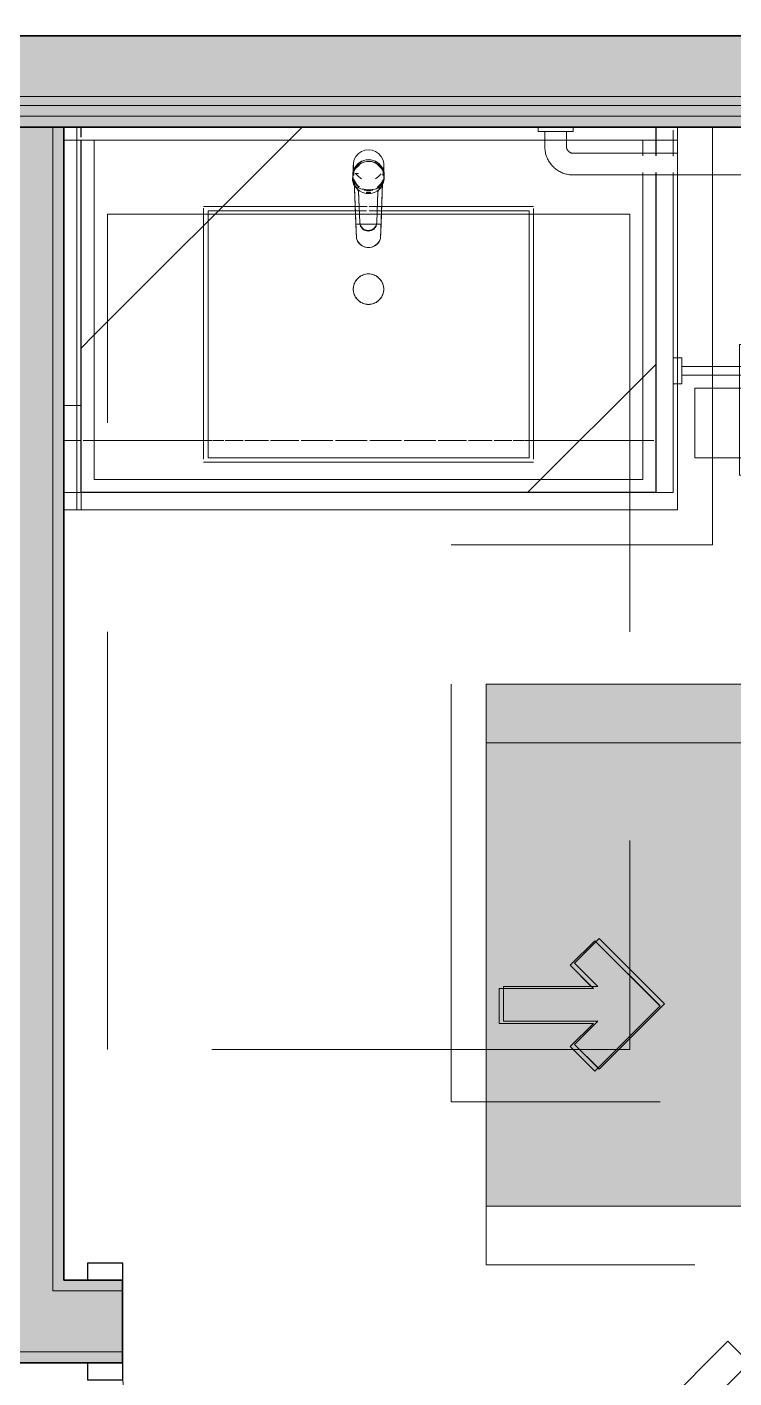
# Model space of a CAD drawing. Header units: inches. Extents: x 6 to 8416, y -388 to 6104.
# Drawn here: x 4317.3 to 4357.9, y 721.9 to 799.6 of the extents above; entities that cross this region are included whole.
import ezdxf

# ---------------------------------------------------------------- set-up
doc = ezdxf.new("R2010")
doc.units = ezdxf.units.IN
doc.header["$MEASUREMENT"] = 0
for name, pattern in [('Dash 1_16_', [48, 24, -24]), ('Hidden 1_16_', [36, 24, -12]), ('Hidden 3_16_', [13.5, 9, -4.5])]:
    doc.linetypes.add(name, pattern=pattern)
for name, color, linetype, lineweight in [('A-DOOR', 31, 'Continuous', 18), ('A-DOOR-FRAM', 31, 'Continuous', 25), ('A-GENM', 13, 'Continuous', 18), ('A-ROOM', 32, 'Continuous', 13), ('A-WALL', 113, 'Continuous', 25), ('A-WALL-PATT', 111, 'Continuous', 35), ('I-WALL', 2, 'Continuous', 25), ('P-SANR-FIXT', 6, 'Continuous', 18), ('Q-CASE', 31, 'Continuous', 18), ('Q-SPCQ', 91, 'Continuous', 18)]:
    doc.layers.add(name, color=color, linetype=linetype, lineweight=lineweight)
pattern_1 = [(45, (-207.387, -793.81), (-16.97056, 16.97056), [])]

# ---------------------------------------------------------------- blocks, each defined once
blk = doc.blocks.new('z Nested-Lav Basin-Rectangular - Rectangular-V675-LEVEL 3 - PLAN Copy 1 Copy 1')
at = {"layer": 'P-SANR-FIXT', "lineweight": 9}
for p, q in [((-9.469, 7.387), (-0.764, 7.387)), ((-9.231, 7.387), (-9.469, 7.387)), ((-9.469, 7.282), (-9.469, -7.141)), ((-8.531, 7.387), (-9.231, 7.387)), ((-9.219, -7.051), (-9.219, 7.137)), ((-9.219, 7.137), (-0.754, 7.137)), ((-9.219, 7.137), (-8.988, 7.137)), ((-8.988, 7.137), (-8.306, 7.137)), ((-7.403, 7.387), (-8.531, 7.387)), ((-8.306, 7.137), (-7.208, 7.137)), ((-5.904, 7.387), (-7.403, 7.387)), ((-7.208, 7.137), (-5.748, 7.137)), ((-4.108, 7.387), (-5.904, 7.387)), ((-5.748, 7.137), (-4, 7.137)), ((-2.107, 7.387), (-4.108, 7.387)), ((-4, 7.137), (-2.051, 7.137)), ((-0.768, 7.387), (-2.107, 7.387)), ((-2.051, 7.137), (-0.759, 7.137)), ((-0.537, 7.387), (-0.768, 7.387)), ((-0.764, 7.387), (-0.534, 7.387)), ((-0.759, 7.137), (-0.528, 7.137)), ((-0.754, 7.137), (-0.525, 7.137)), ((-0.073, 7.387), (-0.537, 7.387)), ((-0.534, 7.387), (-0.073, 7.387)), ((-0.528, 7.137), (-0.114, 7.137)), ((-0.525, 7.137), (-0.114, 7.137)), ((0.031, 7.137), (0.499, 7.137)), ((0.031, 7.137), (0.501, 7.137)), ((0.032, 7.387), (0.508, 7.387)), ((0.51, 7.387), (0.032, 7.387)), ((0.499, 7.137), (0.754, 7.137)), ((0.501, 7.137), (0.759, 7.137)), ((0.508, 7.387), (0.764, 7.387)), ((0.768, 7.387), (0.51, 7.387)), ((0.754, 7.137), (9.219, 7.137)), ((0.759, 7.137), (2.051, 7.137)), ((0.764, 7.387), (9.469, 7.387)), ((2.107, 7.387), (0.768, 7.387)), ((2.051, 7.137), (4, 7.137)), ((4.108, 7.387), (2.107, 7.387)), ((4, 7.137), (5.748, 7.137)), ((5.904, 7.387), (4.108, 7.387)), ((5.748, 7.137), (7.208, 7.137)), ((7.403, 7.387), (5.904, 7.387)), ((7.208, 7.137), (8.306, 7.137)), ((8.531, 7.387), (7.403, 7.387)), ((8.306, 7.137), (8.988, 7.137)), ((9.231, 7.387), (8.531, 7.387)), ((8.988, 7.137), (9.219, 7.137)), ((9.219, 7.137), (9.219, -7.051)), ((9.469, 7.387), (9.231, 7.387)), ((9.469, -7.139), (9.469, 7.278)), ((-9.469, -7.301), (-9.231, -7.301)), ((9.469, -7.301), (-9.469, -7.301)), ((-9.231, -7.301), (-8.531, -7.301)), ((9.219, -7.051), (-9.219, -7.051)), ((-8.988, -7.051), (-9.219, -7.051)), ((-8.306, -7.051), (-8.988, -7.051)), ((-8.531, -7.301), (-7.403, -7.301)), ((-7.208, -7.051), (-8.306, -7.051)), ((-7.403, -7.301), (-5.904, -7.301)), ((-5.748, -7.051), (-7.208, -7.051)), ((-5.904, -7.301), (-4.108, -7.301)), ((-4, -7.051), (-5.748, -7.051)), ((-4.108, -7.301), (-2.107, -7.301)), ((-2.051, -7.051), (-4, -7.051)), ((-2.107, -7.301), (0, -7.301)), ((0, -7.051), (-2.051, -7.051)), ((2.051, -7.051), (0, -7.051)), ((0, -7.301), (2.107, -7.301)), ((4, -7.051), (2.051, -7.051)), ((2.107, -7.301), (4.108, -7.301)), ((5.748, -7.051), (4, -7.051)), ((4.108, -7.301), (5.904, -7.301)), ((7.208, -7.051), (5.748, -7.051)), ((5.904, -7.301), (7.403, -7.301)), ((8.306, -7.051), (7.208, -7.051)), ((7.403, -7.301), (8.531, -7.301)), ((8.988, -7.051), (8.306, -7.051)), ((8.531, -7.301), (9.231, -7.301)), ((9.219, -7.051), (8.988, -7.051)), ((9.231, -7.301), (9.469, -7.301))]:
    blk.add_line(p, q, dxfattribs=at)
at = {"layer": 'P-SANR-FIXT'}
blk.add_circle((0, 2.637), 0.875, dxfattribs=at)
at = {"layer": 'P-SANR-FIXT', "lineweight": 9}
for points in [[(-0.875, 2.637), (-0.875, 2.738), (-0.839, 2.942), (-0.684, 3.211), (-0.447, 3.41), (-0.155, 3.516), (0.155, 3.516), (0.447, 3.41), (0.684, 3.21), (0.839, 2.942), (0.875, 2.738), (0.875, 2.637)], [(-0.67, 3.199), (-0.736, 3.121), (-0.787, 3.032), (-0.822, 2.936)], [(-0.438, 3.394), (-0.526, 3.343), (-0.605, 3.277), (-0.67, 3.199)], [(-0.152, 3.498), (-0.252, 3.481), (-0.349, 3.445), (-0.438, 3.394)], [(0.152, 3.498), (0.052, 3.516), (-0.052, 3.516), (-0.152, 3.498)], [(0.438, 3.394), (0.349, 3.445), (0.252, 3.481), (0.152, 3.498)], [(0.67, 3.199), (0.605, 3.277), (0.526, 3.343), (0.438, 3.394)], [(0.822, 2.936), (0.787, 3.031), (0.736, 3.121), (0.67, 3.199)], [(-0.822, 2.936), (-0.857, 2.84), (-0.875, 2.738), (-0.875, 2.637)], [(-0.875, 2.637), (-0.875, 2.535), (-0.857, 2.433), (-0.822, 2.337)], [(0.875, 2.637), (0.875, 2.535), (0.839, 2.331), (0.684, 2.063), (0.447, 1.863), (0.155, 1.757), (-0.155, 1.757), (-0.447, 1.863), (-0.684, 2.062), (-0.839, 2.331), (-0.875, 2.535), (-0.875, 2.637)], [(-0.822, 2.337), (-0.787, 2.242), (-0.684, 2.062), (-0.447, 1.863), (-0.252, 1.793), (-0.152, 1.775)], [(0.152, 1.775), (0.252, 1.793), (0.447, 1.863), (0.684, 2.063), (0.787, 2.242), (0.822, 2.337)], [(0.875, 2.637), (0.875, 2.738), (0.857, 2.84), (0.822, 2.936)], [(0.822, 2.337), (0.857, 2.433), (0.875, 2.535), (0.875, 2.637)], [(-0.152, 1.775), (-0.052, 1.757), (0.052, 1.757), (0.152, 1.775)]]:
    blk.add_open_spline(points, degree=3, dxfattribs=at)
blk = doc.blocks.new('z Nested-Faucet-BA-Sngl Handle - Faucet-V676-LEVEL 3 - PLAN Copy 1 Copy 1')
at = {"layer": 'P-SANR-FIXT'}
for p, q in [((-0.878, 1.628), (-0.878, 1.072)), ((-0.586, 1.721), (-0.73, 1.571)), ((0.878, 1.072), (0.878, 1.628)), ((-0.913, 0.847), (-0.913, 0.806)), ((-0.892, 1.197), (-0.904, 1.059)), ((-0.904, 1.059), (-0.904, 0.911)), ((-0.904, 1.059), (-0.901, 0.993)), ((-0.837, 1.3), (-0.837, 1.146)), ((-0.837, 1.146), (-0.837, 1.058)), ((-0.837, 1.058), (-0.829, 1.058)), ((-0.829, 1.058), (-0.837, 1.058)), ((-0.82, 0.808), (-0.697, -2.584)), ((-0.727, -1.767), (-0.82, 0.808)), ((-0.772, 1.146), (-0.57, 1.146)), ((-0.723, 1.126), (-0.582, 0.966)), ((-0.582, 0.966), (-0.408, 0.845)), ((0.408, 0.845), (0.582, 0.966)), ((0.582, 0.966), (0.723, 1.126)), ((0.828, 1.029), (0.835, 1.214)), ((0.836, 1.232), (0.832, 1.146)), ((0.836, 1.232), (0.85, 1.232)), ((0.85, 1.232), (0.836, 1.232)), ((0.85, 1.3), (0.85, 1.232)), ((0.85, 1.232), (0.85, 1.3)), ((0.89, 0.926), (0.89, 0.966)), ((0.904, 1.059), (0.892, 1.197)), ((0.901, 0.993), (0.904, 1.059)), ((0.904, 0.911), (0.904, 1.059)), ((-0.567, 0.126), (-0.5, -1.664)), ((-0.567, 0.085), (-0.567, 0.126)), ((-0.502, -1.664), (-0.567, 0.085)), ((-0.118, 0.06), (-0.118, 0.019)), ((-0.118, 0.019), (0.118, 0.019)), ((-0.118, 0.019), (0.118, 0.019)), ((0.118, 0.019), (0.118, 0.06)), ((0.476, -1.663), (0.538, 0.119)), ((0.538, 0.078), (0.477, -1.663)), ((0.538, 0.078), (0.538, 0.119)), ((0.608, 0.226), (0.608, 0.267)), ((0.697, -2.591), (0.812, 0.587)), ((0.812, 0.587), (0.727, -1.767)), ((-0.697, -2.584), (-0.727, -1.767)), ((-0.727, -1.767), (0.727, -1.767)), ((0.727, -1.767), (0.697, -2.591))]:
    blk.add_line(p, q, dxfattribs=at)
at = {"layer": 'P-SANR-FIXT', "flags": 128}
for points in [[(0, 2.513), (-0.21, 2.488), (-0.408, 2.412), (-0.582, 2.291), (-0.723, 2.131), (-0.821, 1.942), (-0.872, 1.735), (-0.872, 1.522), (-0.83, 1.338)], [(0.83, 1.338), (0.872, 1.522), (0.872, 1.735), (0.821, 1.942), (0.723, 2.131), (0.582, 2.291), (0.408, 2.412), (0.21, 2.488), (0, 2.513)], [(-0.74, 0.375), (-0.843, 0.574), (-0.897, 0.793), (-0.898, 1.019), (-0.846, 1.238), (-0.745, 1.438), (-0.601, 1.607), (-0.421, 1.736), (-0.217, 1.816), (0, 1.844)], [(-0.73, 1.571), (-0.834, 1.393), (-0.892, 1.197)], [(0, 1.929), (-0.211, 1.905), (-0.41, 1.834), (-0.586, 1.721)], [(0.892, 1.197), (0.834, 1.393), (0.73, 1.571), (0.586, 1.721), (0.41, 1.834), (0.211, 1.905), (0, 1.929)], [(0, 1.844), (0.217, 1.816), (0.421, 1.736), (0.601, 1.607), (0.745, 1.438), (0.846, 1.238), (0.898, 1.019), (0.897, 0.793), (0.843, 0.574), (0.74, 0.375)], [(0, 0.193), (-0.375, 0.243), (-0.74, 0.375)], [(0.74, 0.375), (0.38, 0.244), (0, 0.193)], [(-0.697, -2.584), (-0.622, -2.753), (-0.506, -2.898), (-0.358, -3.009), (-0.187, -3.079), (-0.003, -3.103), (0.181, -3.081), (0.353, -3.013), (0.503, -2.903), (0.62, -2.76), (0.697, -2.591)], [(-0.53, -2.874), (-0.63, -2.738), (-0.697, -2.584)], [(0.527, -2.879), (0.397, -2.987), (0.246, -3.061), (0.081, -3.099), (-0.087, -3.098), (-0.251, -3.059), (-0.401, -2.982), (-0.53, -2.874)], [(0.697, -2.591), (0.628, -2.745), (0.527, -2.879)]]:
    blk.add_lwpolyline(points, dxfattribs=at)
at = {"layer": 'P-SANR-FIXT'}
for centre, major_axis, ratio, start_param, end_param in [((0, 1.072), (0.878, 0), 0.992546, 1.570796, 2.827433), ((0, 1.072), (-0.878, 0), 0.992546, 4.712389, 5.969026), ((0.006, 0.973), (0.888, 0), 0.981627, 0.933909, 2.665692), ((0.006, 0.932), (0.888, 0), 0.981627, 2.170897, 2.418294), ((0, 1.072), (0.878, 0), 0.992546, 0.314159, 1.570796), ((0, 1.072), (0.878, 0), 0.992546, 0.314159, 1.570796), ((0.011, 0.98), (0.879, 0), 0.981627, 0.042013, 0.933909), ((0.011, 0.939), (0.879, 0), 0.981627, 0.710935, 0.933909), ((0.254, 0.847), (1.168, 0), 0.981627, 2.665692, 3.178986), ((0.254, 0.806), (1.168, 0), 0.981627, 2.964137, 3.178986), ((-0.322, 0.826), (0.591, 0), 0.981627, 3.178986, 3.714688), ((0, 1.061), (0.904, 0), 0.992546, 3.217646, 3.715894), ((0, 1.072), (0.878, 0), 0.992546, 5.340708, 5.969026), ((0, 1.072), (0.878, 0), 0.992546, 5.340708, 5.969026), ((0.011, 0.939), (0.879, 0), 0.981627, 0.487961, 0.710935), ((0, 1.061), (0.904, 0), 0.992546, 5.760739, 5.987105), ((-0.314, 0.966), (1.204, 0), 0.981627, 5.996826, 6.325199), ((-0.314, 0.926), (1.204, 0), 0.981627, 5.996826, 6.161012), ((0, 1.072), (0.878, 0), 0.992546, 6.230844, 6.449596), ((-0.314, 0.926), (-1.204, 0), 0.981627, 3.01942, 3.141593), ((-0.314, 0.926), (1.204, 0), 0.981627, 0, 0.042013), ((-0.322, 0.785), (0.591, 0), 0.981627, 3.178986, 3.714688), ((0.566, 1.388), (1.648, 0), 0.981627, 3.714688, 3.860385), ((0.566, 1.348), (1.648, 0), 0.981627, 3.714688, 3.787537), ((0, 1.072), (0.878, 0), 0.992546, 3.551057, 4.075712), ((0, 1.072), (0.878, 0), 0.992546, 3.551057, 4.075712), ((0.566, 1.348), (1.648, 0), 0.981627, 3.787537, 3.860385), ((0, 1.061), (0.904, 0), 0.992546, 3.750335, 4.060308), ((0, 0.89), (0.904, 0), 0.992546, 3.752746, 4.180072), ((-1.05, 0), (0.5, 0), 0.981627, 0.402972, 0.718792), ((-1.05, -0.04), (0.5, 0), 0.981627, 0.258592, 0.718792), ((-1.05, 0), (0.5, 0), 0.981627, 0.258592, 0.402972), ((0, 0.89), (0.904, 0), 0.992546, 4.232568, 4.712389), ((0, 1.072), (0.878, 0), 0.992546, 4.304525, 4.702797), ((0, 1.072), (0.878, 0), 0.992546, 4.304525, 4.702797), ((0, 1.061), (0.904, 0), 0.992546, 4.44211, 4.712389), ((0, 1.061), (-0.904, 0), 0.992546, 1.570796, 1.844377), ((0, 0.89), (0.904, 0), 0.992546, 4.712389, 5.19221), ((0, 1.072), (0.878, 0), 0.992546, 4.721981, 5.021918), ((0, 1.072), (0.878, 0), 0.992546, 4.721981, 5.021918), ((0, 1.061), (0.904, 0), 0.992546, 5.210637, 5.708884), ((0, 0.89), (0.904, 0), 0.992546, 5.234976, 5.672032), ((1.193, -0.131), (0.689, 0), 0.981627, 2.584339, 2.826182), ((1.193, -0.091), (0.689, 0), 0.981627, 2.708663, 2.826182), ((1.193, -0.091), (0.689, 0), 0.981627, 2.584339, 2.708663), ((0.057, 0.859), (0.817, 0), 0.981627, 5.452534, 5.996826), ((0.057, 0.818), (0.817, 0), 0.981627, 5.452534, 5.996826), ((-0.012, -1.647), (0.488, 0), 0.981627, 3.17816, 6.248991), ((-0.012, -1.687), (0.488, 0), 0.981627, 3.17816, 6.248991)]:
    blk.add_ellipse(centre, major_axis=major_axis, ratio=ratio, start_param=start_param, end_param=end_param, dxfattribs=at)
for points, knots in [([(0, 0.067), (-0.018, 0.067), (-0.044, 0.067), (-0.074, 0.067), (-0.096, 0.066), (-0.114, 0.064), (-0.118, 0.062), (-0.118, 0.06)], [0, 0, 0, 0, 0.285714, 0.428571, 0.571429, 0.785714, 1, 1, 1, 1]), ([(-0.118, 0.06), (-0.118, 0.058), (-0.11, 0.053), (-0.079, 0.044), (-0.04, 0.039), (-0.014, 0.038), (0, 0.038)], [0, 0, 0, 0, 0.285714, 0.571429, 0.785714, 1, 1, 1, 1]), ([(0.118, 0.06), (0.118, 0.062), (0.112, 0.065), (0.093, 0.066), (0.071, 0.067), (0.04, 0.067), (0.013, 0.067), (0, 0.067)], [0, 0, 0, 0, 0.285714, 0.428571, 0.571429, 0.785714, 1, 1, 1, 1]), ([(0, 0.038), (0.018, 0.038), (0.044, 0.039), (0.075, 0.044), (0.096, 0.049), (0.114, 0.055), (0.118, 0.058), (0.118, 0.06)], [0, 0, 0, 0, 0.285714, 0.428571, 0.571429, 0.785714, 1, 1, 1, 1])]:
    blk.add_open_spline(points, degree=3, knots=knots, dxfattribs=at)
blk = doc.blocks.new('z Nested-Clearance-Plumbing-AM - Clearance-V316-LEVEL 3 - PLAN Copy 1 Copy 1')
at = {"layer": 'A-GENM', "linetype": 'Hidden 1_16_', "lineweight": 9}
for p, q in [((-15, -48), (-15, 0)), ((-15, 0), (-0.748, 0)), ((-0.748, 0), (-0.518, 0)), ((-0.518, 0), (0.492, 0)), ((0.492, 0), (0.748, 0)), ((0.748, 0), (15, 0)), ((15, 0), (15, -48)), ((15, -48), (-15, -48))]:
    blk.add_line(p, q, dxfattribs=at)
blk = doc.blocks.new('Unit-Single-Flush-ICC ADA-AM - 36_ x 84_-NR _U-BA _ BATH_-V125-LEVEL 3 - PLAN Copy 1 Copy 1')
at = {"layer": 'A-DOOR'}
for p, q in [((16.763, -1.138), (-8.693, -26.593)), ((16.763, -1.138), (18, -2.375)), ((18, -2.375), (-7.456, -27.831)), ((-8.693, -26.593), (-7.456, -27.831))]:
    blk.add_line(p, q, dxfattribs=at)
at = {"layer": 'A-DOOR', "lineweight": 9}
blk.add_arc((18, -2.375), 36, 180, 225, dxfattribs=at)
at = {"layer": 'A-DOOR-FRAM'}
for p, q in [((-20, 2.375), (-20, 3.375)), ((-20, 3.375), (-18, 3.375)), ((-18, 3.375), (-18, 2.375)), ((18, 2.375), (18, 3.375)), ((18, 3.375), (20, 3.375)), ((20, 3.375), (20, 2.375)), ((-18, 2.375), (-20, 2.375)), ((20, 2.375), (18, 2.375)), ((-20, -2.375), (-18, -2.375)), ((-20, -3.375), (-20, -2.375)), ((-18, -2.375), (-18, -3.375)), ((18, -2.375), (20, -2.375)), ((18, -3.375), (18, -2.375)), ((20, -2.375), (20, -3.375)), ((-18, -3.375), (-20, -3.375)), ((20, -3.375), (18, -3.375))]:
    blk.add_line(p, q, dxfattribs=at)
at = {"layer": 'A-DOOR-FRAM', "lineweight": 18}
for p, q in [((-20, 3.375), (-18, 3.375)), ((-20, 3.375), (-20, 2.375)), ((-18, 3.375), (-18, 2.375)), ((18, 3.375), (20, 3.375)), ((18, 3.375), (18, 2.375)), ((20, 3.375), (20, 2.375)), ((-18, 2.375), (-20, 2.375)), ((20, 2.375), (18, 2.375)), ((-20, -3.375), (-20, -2.375)), ((-20, -2.375), (-18, -2.375)), ((-18, -3.375), (-18, -2.375)), ((18, -3.375), (18, -2.375)), ((18, -2.375), (20, -2.375)), ((20, -3.375), (20, -2.375)), ((-18, -3.375), (-20, -3.375)), ((20, -3.375), (18, -3.375))]:
    blk.add_line(p, q, dxfattribs=at)
blk = doc.blocks.new('PL BA Toilet-Unit-Two Piece-ICC ADA-AM - ICC Type B_ Side Approach_ Swing Up Bar-V687-LEVEL 3 - PLAN Copy 1 Copy 1')
at = {"layer": 'A-GENM', "linetype": 'Hidden 1_16_', "lineweight": 9}
for p, q in [((0, 56), (48, 56)), ((48, 56), (48, 24)), ((39.75, 54.25), (36, 50.5)), ((36, 50.5), (39.503, 54.003)), ((39.562, 54.063), (39.75, 54.25)), ((41.164, 52.836), (39.75, 54.25)), ((39.75, 54.25), (41.164, 52.836)), ((39.828, 51.5), (41.164, 52.836)), ((41.164, 52.836), (39.828, 51.5)), ((45.25, 51.5), (39.828, 51.5)), ((39.828, 51.5), (45.25, 51.5)), ((45.25, 49.5), (45.25, 51.5)), ((45.25, 51.5), (45.25, 49.5)), ((36, 50.5), (39.75, 46.75)), ((39.688, 46.813), (36.047, 50.453)), ((41.164, 48.164), (39.828, 49.5)), ((39.828, 49.5), (45.25, 49.5)), ((45, 49.5), (39.828, 49.5)), ((39.828, 49.5), (39.946, 49.382)), ((39.953, 49.375), (41.164, 48.164)), ((45.25, 49.5), (45, 49.5)), ((39.75, 46.75), (41.164, 48.164)), ((41.164, 48.164), (39.75, 46.75)), ((33, 24), (33, 0)), ((33, 24), (48, 24))]:
    blk.add_line(p, q, dxfattribs=at)
blk = doc.blocks.new('GM Clearance-Rect-AM - 30_ x 48_  - A117 2017 Existing _ Type B _ A117 2009 _ CBC-V688-LEVEL 3 - PLAN Copy 1 Copy 1')
at = {"layer": 'A-GENM', "linetype": 'Hidden 1_16_', "lineweight": 9, "transparency": 33554560}
h = blk.add_hatch(color=256, dxfattribs=at)
h.paths.add_polyline_path([(15, -48), (15, 0), (13.777, -0.051), (11.674, -0.744), (5.467, -2.289), (0.576, -3.155), (-6.171, -3.783), (-11.109, -3.896), (-15, -3.889), (-15, -48), (2.382, -48)])
h.paths.add_polyline_path([(10.6, 0), (-15, 0), (-15, -2.748), (-8.45, -2.869), (-2.679, -2.522), (3.585, -1.633), (9.063, -0.418), (10.205, -0.107)])
at = {"layer": 'A-GENM', "linetype": 'Hidden 1_16_', "lineweight": 9}
for p, q in [((15, 0), (15, -48)), ((15, -48), (15, 0)), ((15, 0), (15, -48)), ((-15, -48), (-15, -3.748)), ((-15, -3.748), (-15, -48)), ((-15, -48), (-15, -3.748)), ((15, -48), (-15, -48)), ((-15, -48), (15, -48)), ((15, -48), (-15, -48))]:
    blk.add_line(p, q, dxfattribs=at)
blk = doc.blocks.new('GM BA Vanity-Single - Lav Cab _ Apron-ICC ADA-AM - 33_ Sink Cab_End Panel - Forward-V689-LEVEL 3 - PLAN Copy 1 Copy 1')
at = {"layer": 'A-GENM'}
for p, q in [((0, 0), (0, -16)), ((0, -0.75), (0, 0)), ((0, 0), (0, -0.75)), ((0, -0.75), (0, 0)), ((0, 0), (0, -0.75)), ((0, -0.75), (0, 0)), ((0, -16), (0, -0.75)), ((0, -0.75), (35.25, -0.75)), ((0.75, -0.75), (0, -0.75)), ((0, -0.75), (0, -16)), ((0, -16), (0, -0.75)), ((0.75, -16), (0.75, 0)), ((0.75, 0), (0.75, -0.75)), ((0.75, -0.75), (0.75, -16)), ((35.25, -0.75), (0.75, -0.75)), ((35.25, -0.75), (35.25, 0)), ((35.25, 0), (35.25, -0.75)), ((35.25, -0.75), (35.25, 0)), ((35.25, 0), (35.25, -0.75)), ((35.25, -22), (35.25, -0.75)), ((35.25, -0.75), (35.25, -1.664)), ((35.25, -2.601), (35.25, -22)), ((8.281, -4.813), (16.746, -4.813)), ((8.281, -19), (8.281, -4.813)), ((16.746, -4.813), (8.281, -4.813)), ((8.281, -4.813), (8.281, -19)), ((16.746, -4.813), (16.975, -4.813)), ((16.975, -4.813), (16.746, -4.813)), ((16.975, -4.813), (17.386, -4.813)), ((17.386, -4.813), (16.975, -4.813)), ((17.531, -4.813), (17.999, -4.813)), ((17.999, -4.813), (17.531, -4.813)), ((17.999, -4.813), (18.254, -4.813)), ((18.254, -4.813), (17.999, -4.813)), ((18.254, -4.813), (26.719, -4.813)), ((26.719, -4.813), (18.254, -4.813)), ((26.719, -4.813), (26.719, -19)), ((26.719, -19), (26.719, -4.813)), ((0, -16), (0, -22)), ((0, -22), (0, -16)), ((0, -16), (0, -22)), ((0, -22), (0, -16)), ((0.75, -22), (0.75, -16)), ((0.75, -16), (0.75, -22)), ((26.719, -19), (8.281, -19)), ((8.281, -19), (26.719, -19)), ((0, -22), (0.75, -22)), ((0.75, -22), (0, -22)), ((0, -22), (0.75, -22)), ((0.75, -22), (0, -22)), ((0.75, -22), (1, -22)), ((1, -22), (0.75, -22)), ((1, -22), (35.25, -22)), ((35.25, -22), (1, -22))]:
    blk.add_line(p, q, dxfattribs=at)
blk = doc.blocks.new('GM Outlet Zone-AM - GM Outlet Zone-AM-V691-LEVEL 3 - PLAN Copy 1 Copy 1')
at = {"layer": 'A-GENM', "linetype": 'Dash 1_16_', "lineweight": 9}
for p, q in [((-3, 0), (3, 0)), ((3, 0), (-3, 0)), ((-3, -0.75), (-3, 0)), ((-3, 0), (-3, -1)), ((-3, -1), (-3, -0.75)), ((3, 0), (3, -0.75)), ((3, 0), (3, -1)), ((3, -0.75), (3, -1)), ((-3, -1), (3, -1)), ((3, -1), (-3, -1))]:
    blk.add_line(p, q, dxfattribs=at)
blk = doc.blocks.new('z Nested-Clearance-Shower-AM - Tub_Shower - ICC Type B - Option A_ Forward-V694-LEVEL 3 - PLAN Copy 1 Copy 1')
at = {"layer": 'A-GENM', "linetype": 'Hidden 1_16_', "lineweight": 9}
for p, q in [((0, -48), (0, 0)), ((30, 0), (30, -48)), ((15, -37.75), (11.25, -41.5)), ((11.25, -41.5), (15, -37.75)), ((18.75, -41.5), (15, -37.75)), ((15, -37.75), (18.75, -41.5)), ((11.25, -41.5), (12.664, -42.914)), ((11.437, -41.688), (11.25, -41.5)), ((12.664, -42.914), (11.504, -41.754)), ((12.664, -42.914), (14, -41.578)), ((14, -41.578), (12.664, -42.914)), ((14, -41.578), (14, -47)), ((14, -41.825), (14, -41.578)), ((16, -47), (16, -41.578)), ((16, -41.578), (17.336, -42.914)), ((16, -41.578), (16, -46.911)), ((17.336, -42.914), (16.247, -41.825)), ((17.336, -42.914), (18.75, -41.5)), ((18.687, -41.562), (17.336, -42.914)), ((14, -47), (14, -41.953)), ((14, -47), (16, -47)), ((14.007, -47), (14, -47)), ((16, -47), (14.125, -47)), ((30, -48), (0, -48))]:
    blk.add_line(p, q, dxfattribs=at)
blk = doc.blocks.new('z Nested-Toilet Grab Bars - z Nested-Toilet Grab Bars-V696-LEVEL 3 - PLAN Copy 1 Copy 1')
at = {"layer": 'A-GENM', "linetype": 'Dash 1_16_', "lineweight": 9}
for p, q in [((-43, 0), (-43, -0.25)), ((-41, -0.25), (-41, 0)), ((-43, -0.25), (-42.901, -0.25)), ((-43, -0.25), (-42.901, -0.25)), ((-42.901, -0.25), (-42.623, -0.25)), ((-42.901, -0.25), (-42.623, -0.25)), ((-42.625, -0.25), (-42.625, -0.75)), ((-42.563, -0.25), (-42.625, -0.25)), ((-42.563, -0.25), (-42.625, -0.25)), ((-42.625, -0.75), (-42.625, -1.125)), ((-42.623, -0.25), (-42.223, -0.25)), ((-42.623, -0.25), (-42.223, -0.25)), ((-42.39, -0.25), (-42.563, -0.25)), ((-42.39, -0.25), (-42.563, -0.25)), ((-42.139, -0.25), (-42.39, -0.25)), ((-42.139, -0.25), (-42.39, -0.25)), ((-42.223, -0.25), (-41.777, -0.25)), ((-42.223, -0.25), (-41.777, -0.25)), ((-41.861, -0.25), (-42.139, -0.25)), ((-41.861, -0.25), (-42.139, -0.25)), ((-41.61, -0.25), (-41.861, -0.25)), ((-41.61, -0.25), (-41.861, -0.25)), ((-41.777, -0.25), (-41.377, -0.25)), ((-41.777, -0.25), (-41.377, -0.25)), ((-41.437, -0.25), (-41.61, -0.25)), ((-41.437, -0.25), (-41.61, -0.25)), ((-41.375, -0.25), (-41.437, -0.25)), ((-41.375, -0.25), (-41.437, -0.25)), ((-41.377, -0.25), (-41.099, -0.25)), ((-41.377, -0.25), (-41.099, -0.25)), ((-41.375, -0.75), (-41.375, -0.25)), ((-41.375, -1.125), (-41.375, -0.75)), ((-41.099, -0.25), (-41, -0.25)), ((-41.099, -0.25), (-41, -0.25)), ((-35, -1.5), (-41, -1.5)), ((-7, -1.5), (-35, -1.5)), ((-41, -2.75), (-35, -2.75)), ((-35, -2.75), (-7, -2.75))]:
    blk.add_line(p, q, dxfattribs=at)
at = {"layer": 'A-GENM', "linetype": 'Dash 1_16_', "lineweight": 9, "flags": 128}
for points in [[(-42.625, -1.125), (-42.624, -1.19), (-42.62, -1.255), (-42.613, -1.32), (-42.604, -1.384), (-42.593, -1.448), (-42.578, -1.511), (-42.562, -1.574), (-42.543, -1.636), (-42.521, -1.697), (-42.497, -1.758), (-42.47, -1.817), (-42.441, -1.875), (-42.41, -1.932), (-42.377, -1.988), (-42.341, -2.043), (-42.303, -2.095), (-42.264, -2.147), (-42.222, -2.197), (-42.178, -2.244), (-42.132, -2.291), (-42.085, -2.335), (-42.035, -2.377), (-41.984, -2.418), (-41.932, -2.456), (-41.878, -2.492), (-41.823, -2.526), (-41.766, -2.558), (-41.708, -2.588), (-41.649, -2.615), (-41.589, -2.64), (-41.528, -2.662), (-41.466, -2.682), (-41.403, -2.699), (-41.34, -2.714), (-41.276, -2.726), (-41.212, -2.736), (-41.147, -2.743), (-41.083, -2.748), (-41.018, -2.75), (-41, -2.75)], [(-41, -1.5), (-41.015, -1.5), (-41.03, -1.499), (-41.045, -1.497), (-41.06, -1.495), (-41.075, -1.493), (-41.089, -1.489), (-41.104, -1.485), (-41.118, -1.481), (-41.132, -1.476), (-41.146, -1.47), (-41.16, -1.464), (-41.173, -1.458), (-41.186, -1.45), (-41.199, -1.443), (-41.212, -1.435), (-41.224, -1.426), (-41.236, -1.417), (-41.247, -1.407), (-41.258, -1.397), (-41.269, -1.386), (-41.279, -1.375), (-41.289, -1.364), (-41.298, -1.352), (-41.307, -1.34), (-41.316, -1.328), (-41.323, -1.315), (-41.331, -1.302), (-41.338, -1.288), (-41.344, -1.275), (-41.35, -1.261), (-41.355, -1.247), (-41.359, -1.233), (-41.363, -1.218), (-41.367, -1.203), (-41.37, -1.189), (-41.372, -1.174), (-41.373, -1.159), (-41.375, -1.144), (-41.375, -1.129), (-41.375, -1.125)]]:
    blk.add_lwpolyline(points, dxfattribs=at)
blk = doc.blocks.new('CW BA Var LW - Double Doors _ Apron - AM - W x H x 21_ D - 5 1_2_ Apron-V1371-LEVEL 3 - PLAN Copy 1 Copy 1')
at = {"layer": 'Q-CASE', "lineweight": 9}
h = blk.add_hatch(dxfattribs=at)
h.set_pattern_fill('FP_131', color=256, style=0, pattern_type=2)
h.set_pattern_definition(pattern_1)
h.paths.add_polyline_path([(-12.502, -21), (18.738, -21), (18.738, 0), (-14.262, 0), (-14.262, -21), (-13.512, -21)])
h.paths.add_polyline_path([(-9.273, -20.25), (-13.512, -20.25), (-13.512, -0.75), (17.988, -0.75), (17.988, -20.25), (-6.981, -20.25)])
h = blk.add_hatch(dxfattribs=at)
h.set_pattern_fill('FP_131', color=256, style=0, pattern_type=2)
h.set_pattern_definition(pattern_1)
h.paths.add_polyline_path([(-9.273, -20.25), (17.988, -20.25), (17.988, -0.75), (-13.512, -0.75), (-13.512, -20.25), (-10.432, -20.25)])
for p, q in [((-14.262, 0), (-14.262, -0.581)), ((-14.262, -0.581), (-14.262, 0)), ((-14.262, 0), (18.738, 0)), ((18.738, 0), (18.738, -0.705)), ((18.738, -0.705), (18.738, 0)), ((-14.262, 0), (-14.262, -0.581)), ((-14.262, -0.581), (-14.262, 0)), ((-14.262, -0.75), (-14.262, -16)), ((-14.262, -16), (-14.262, -0.75)), ((-14.262, -0.75), (-14.262, -16)), ((-14.262, -16), (-14.262, -0.75)), ((-13.512, -0.75), (17.988, -0.75)), ((-13.512, -20.25), (-13.512, -0.75)), ((17.988, -0.75), (-13.512, -0.75)), ((-13.512, -0.75), (-13.512, -20.25)), ((17.988, -0.75), (17.988, -1.659)), ((17.988, -1.572), (17.988, -0.75)), ((18.738, 0), (18.738, -0.705)), ((18.738, -0.705), (18.738, 0)), ((18.738, -0.75), (18.738, -1.661)), ((18.738, -1.574), (18.738, -0.75)), ((18.738, -0.75), (18.738, -1.574)), ((18.738, -1.574), (18.738, -0.75)), ((17.988, -2.601), (17.988, -20.25)), ((17.988, -20.25), (17.988, -2.688)), ((18.738, -2.601), (18.738, -21)), ((18.738, -21), (18.738, -2.688)), ((18.738, -2.688), (18.738, -18)), ((18.738, -18), (18.738, -2.688)), ((-14.262, -16), (-14.262, -21)), ((-14.262, -21), (-14.262, -16)), ((-14.262, -16), (-14.262, -18)), ((-14.262, -18), (-14.262, -16)), ((-7.209, -18), (-14.151, -18)), ((-7.209, -18), (-14.151, -18)), ((-6.981, -18), (-7.209, -18)), ((-6.981, -18), (-7.209, -18)), ((-6.75, -18), (-6.965, -18)), ((-6.75, -18), (-6.965, -18)), ((-6.068, -18), (-6.702, -18)), ((-6.068, -18), (-6.702, -18)), ((-4.97, -18), (-5.991, -18)), ((-4.97, -18), (-5.991, -18)), ((-3.51, -18), (-4.867, -18)), ((-3.51, -18), (-4.867, -18)), ((-1.762, -18), (-3.387, -18)), ((-1.762, -18), (-3.387, -18)), ((0.186, -18), (-1.625, -18)), ((0.186, -18), (-1.625, -18)), ((2.164, -18), (0.338, -18)), ((2.164, -18), (0.338, -18)), ((4.138, -18), (2.311, -18)), ((4.138, -18), (2.311, -18)), ((6.1, -18), (4.289, -18)), ((6.1, -18), (4.289, -18)), ((7.862, -18), (6.238, -18)), ((7.862, -18), (6.238, -18)), ((9.342, -18), (7.986, -18)), ((9.342, -18), (7.986, -18)), ((10.466, -18), (9.445, -18)), ((10.466, -18), (9.445, -18)), ((11.177, -18), (10.544, -18)), ((11.177, -18), (10.544, -18)), ((11.44, -18), (11.225, -18)), ((11.44, -18), (11.225, -18)), ((11.685, -18), (11.456, -18)), ((11.685, -18), (11.456, -18)), ((17.988, -18), (11.685, -18)), ((17.988, -18), (11.685, -18)), ((18.627, -18), (18.002, -18)), ((18.627, -18), (18.002, -18)), ((17.988, -20.25), (-13.512, -20.25)), ((-13.512, -20.25), (17.988, -20.25)), ((18.738, -21), (-14.262, -21)), ((18.738, -21), (-14.262, -21)), ((-14.262, -21), (18.738, -21))]:
    blk.add_line(p, q, dxfattribs=at)
at = {"layer": 'Q-CASE', "linetype": 'Hidden 3_16_', "lineweight": 9}
for p, q in [((-14.262, 0), (-14.262, -0.581)), ((-14.262, -0.581), (-14.262, 0)), ((18.738, 0), (-14.262, 0)), ((18.738, 0), (18.738, -0.705)), ((18.738, -0.705), (18.738, 0)), ((-14.262, -0.75), (-14.262, -16)), ((-14.262, -16), (-14.262, -0.75)), ((-13.512, -0.75), (17.988, -0.75)), ((-13.512, -20.25), (-13.512, -0.75)), ((17.988, -0.75), (-13.512, -0.75)), ((-13.512, -0.75), (-13.512, -20.25)), ((17.988, -0.75), (17.988, -1.572)), ((17.988, -1.572), (17.988, -0.75)), ((18.738, -0.75), (18.738, -1.574)), ((18.738, -1.574), (18.738, -0.75)), ((17.988, -2.688), (17.988, -20.25)), ((17.988, -20.25), (17.988, -2.688)), ((18.738, -2.688), (18.738, -21)), ((18.738, -18), (18.738, -2.688)), ((-14.262, -16), (-14.262, -18)), ((-14.262, -21), (-14.262, -16)), ((-14.262, -18), (-14.262, -21)), ((-7.209, -18), (-14.151, -18)), ((-7.209, -18), (-14.151, -18)), ((-6.981, -18), (-7.209, -18)), ((-6.981, -18), (-7.209, -18)), ((-6.75, -18), (-6.965, -18)), ((-6.75, -18), (-6.965, -18)), ((-6.068, -18), (-6.702, -18)), ((-6.068, -18), (-6.702, -18)), ((-4.97, -18), (-5.991, -18)), ((-4.97, -18), (-5.991, -18)), ((-3.51, -18), (-4.867, -18)), ((-3.51, -18), (-4.867, -18)), ((-1.762, -18), (-3.387, -18)), ((-1.762, -18), (-3.387, -18)), ((0.186, -18), (-1.625, -18)), ((0.186, -18), (-1.625, -18)), ((2.164, -18), (0.338, -18)), ((2.164, -18), (0.338, -18)), ((4.138, -18), (2.311, -18)), ((4.138, -18), (2.311, -18)), ((6.1, -18), (4.289, -18)), ((6.1, -18), (4.289, -18)), ((7.862, -18), (6.238, -18)), ((7.862, -18), (6.238, -18)), ((9.342, -18), (7.986, -18)), ((9.342, -18), (7.986, -18)), ((10.466, -18), (9.445, -18)), ((10.466, -18), (9.445, -18)), ((11.177, -18), (10.544, -18)), ((11.177, -18), (10.544, -18)), ((11.44, -18), (11.225, -18)), ((11.44, -18), (11.225, -18)), ((11.685, -18), (11.456, -18)), ((11.685, -18), (11.456, -18)), ((17.988, -18), (11.685, -18)), ((17.988, -18), (11.685, -18)), ((18.627, -18), (18.002, -18)), ((18.627, -18), (18.002, -18)), ((18.738, -21), (18.738, -18)), ((17.988, -20.25), (-13.512, -20.25)), ((-13.512, -20.25), (17.988, -20.25)), ((18.738, -21), (-14.262, -21)), ((18.738, -21), (-14.262, -21))]:
    blk.add_line(p, q, dxfattribs=at)
at = {"layer": 'Q-CASE', "lineweight": 25}
for p, q in [((-14.262, -0.581), (-14.262, 0)), ((-14.262, -16), (-14.262, -0.75)), ((18.738, 0), (18.738, -0.705)), ((18.738, -0.75), (18.738, -1.661)), ((18.738, -2.601), (18.738, -21)), ((-14.262, -21), (-14.262, -16)), ((18.738, -21), (-14.262, -21))]:
    blk.add_line(p, q, dxfattribs=at)
blk = doc.blocks.new('CW Var Filler - Toe Kick - AM - W x H x 21_ D-5699570-LEVEL 3 - PLAN Copy 1 Copy 1')
at = {"layer": 'Q-CASE', "lineweight": 9}
for p, q in [((18.488, -18.004), (19.238, -18.004)), ((19.238, -18.004), (19.488, -18.004)), ((18.488, -21.004), (19.238, -21.004)), ((18.488, -21.004), (19.238, -21.004)), ((19.238, -21.004), (19.488, -21.004)), ((19.238, -21.004), (19.488, -21.004))]:
    blk.add_line(p, q, dxfattribs=at)
blk = doc.blocks.new('CW Var Filler - AM - W x H x 21_ D-V1372-LEVEL 3 - PLAN Copy 1 Copy 1')
at = {"layer": 'Q-CASE', "lineweight": 9}
for p, q in [((18.488, 0), (18.488, -0.705)), ((18.488, -0.705), (18.488, 0)), ((19.488, 0), (18.488, 0)), ((18.488, -0.75), (18.488, -1.574)), ((18.488, -1.661), (18.488, -0.75)), ((19.488, -0.178), (19.488, -0.75)), ((19.488, -0.178), (19.488, -0.75)), ((19.488, -0.75), (19.488, -1.663)), ((19.488, -0.75), (19.488, -1.577)), ((18.488, -21), (18.488, -2.601)), ((18.488, -2.688), (18.488, -18)), ((19.488, -2.601), (19.488, -21)), ((19.488, -2.688), (19.488, -21)), ((18.488, -18), (18.488, -21)), ((19.488, -21), (18.488, -21)), ((19.488, -21), (18.488, -21)), ((18.488, -21.004), (19.488, -21.004)), ((18.488, -21.004), (19.488, -21.004))]:
    blk.add_line(p, q, dxfattribs=at)
blk = doc.blocks.new('SE BA Toilet Paper Holder-AM - 6_ W x 4 1_2_ D_ 19_ AFF-V1279-LEVEL 3 - PLAN Copy 1 Copy 1')
at = {"layer": 'Q-SPCQ'}
for p, q in [((-0.75, 0), (-0.75, -0.25)), ((-0.75, 0), (-0.53, 0)), ((-0.75, 0), (-0.53, 0)), ((-0.53, 0), (0, 0)), ((-0.53, 0), (0, 0)), ((0, 0), (0.53, 0)), ((0, 0), (0.53, 0)), ((0.53, 0), (0.75, 0)), ((0.53, 0), (0.75, 0)), ((0.75, -0.25), (0.75, 0)), ((-0.75, -0.25), (-0.75, -0.5)), ((-0.75, -0.5), (0, -0.5)), ((-0.25, -0.5), (-0.25, -4.5)), ((-0.25, -0.5), (0, -0.5)), ((-0.236, -0.5), (0, -0.5)), ((-0.217, -0.5), (0, -0.5)), ((0, -0.5), (0.217, -0.5)), ((0, -0.5), (0.25, -0.5)), ((0, -0.5), (0.236, -0.5)), ((0, -0.5), (0.75, -0.5)), ((0.25, -4.5), (0.25, -0.5)), ((0.75, -0.5), (0.75, -0.25)), ((-1, -1.25), (-5, -1.25)), ((-5, -1.25), (-5, -3.288)), ((-5, -1.25), (-5, -6.75)), ((-1, -6.75), (-1, -1.25)), ((-1, -3.288), (-1, -1.25)), ((-5, -3.812), (-6, -3.812)), ((-6, -3.812), (-6, -4)), ((-6, -3.838), (-6, -4)), ((-5, -4.594), (-5, -3.406)), ((-5, -3.846), (-5, -3.406)), ((-1, -3.812), (-5, -3.812)), ((-5, -4), (-5, -3.846)), ((-1, -3.406), (-1, -3.846)), ((-1, -3.406), (-1, -4.594)), ((0.25, -3.812), (-1, -3.812)), ((-1, -3.846), (-1, -4)), ((1.5, -3.812), (0.25, -3.812)), ((1.5, -4), (1.5, -3.812)), ((-6, -4), (-6, -4.162)), ((-6, -4), (-6, -4.187)), ((-6, -4.187), (-5, -4.187)), ((-5, -4.154), (-5, -4)), ((-5, -4.594), (-5, -4.154)), ((-5, -4.187), (-1, -4.187)), ((-1, -4), (-1, -4.154)), ((-1, -4.154), (-1, -4.594)), ((-1, -4.187), (0.25, -4.187)), ((0, -4.5), (-0.25, -4.5)), ((0, -4.5), (-0.217, -4.5)), ((0.217, -4.5), (0, -4.5)), ((0.25, -4.5), (0, -4.5)), ((0.25, -4.187), (1.5, -4.187)), ((1.5, -4.187), (1.5, -4)), ((-5, -4.712), (-5, -6.75)), ((-1, -6.75), (-1, -4.712)), ((-5, -6.75), (-1, -6.75))]:
    blk.add_line(p, q, dxfattribs=at)

msp = doc.modelspace()

# ---------------------------------------------------------------- hatches: boundary and pattern name
at = {"layer": 'A-WALL-PATT'}
msp.add_hatch(color=10, dxfattribs=at).paths.add_polyline_path([(4342.27553685, 795.06077679), (4409.79033733, 795.06077679), (4409.76053685, 795.56077679), (4137.79033733, 795.56077679), (4137.79033733, 795.06077679), (4325.40428685, 795.06077679)])
at = {"layer": 'A-WALL-PATT', "lineweight": 25, "transparency": 33554560}
msp.add_hatch(color=10, dxfattribs=at).paths.add_polyline_path([(4319.41533733, 727.56077679), (4319.41533733, 793.81077679), (4318.79033733, 793.81077679), (4318.79033733, 727.56077679)])
h = msp.add_hatch(color=10, dxfattribs=at)
h.paths.add_polyline_path([(4290.66533733, 726.93577679), (4315.29033733, 726.93577679), (4315.29033733, 727.56077679), (4290.66533733, 727.56077679)])
h.paths.add_polyline_path([(4318.79033733, 726.93577679), (4322.79033733, 726.93577679), (4322.79033733, 727.56077679), (4318.79033733, 727.56077679)])
h.paths.add_polyline_path([(4358.79033733, 726.93577679), (4423.04033733, 726.93577679), (4423.04033733, 727.56077679), (4358.79033733, 727.56077679)])
at = {"layer": 'A-WALL-PATT', "transparency": 33554560}
h = msp.add_hatch(color=10, dxfattribs=at)
h.paths.add_polyline_path([(4286.54033733, 722.81077679), (4322.79033733, 722.81077679), (4322.79033733, 723.43577679), (4286.54033733, 723.43577679)])
h.paths.add_polyline_path([(4358.79033733, 722.81077679), (4385.29033733, 722.81077679), (4385.29033733, 723.43577679), (4358.79033733, 723.43577679)])
h.paths.add_polyline_path([(4388.79033733, 722.81077679), (4423.66533733, 722.81077679), (4423.66533733, 723.43577679), (4388.79033733, 723.43577679)])
at = {"layer": 'I-WALL'}
for points in [[(4342.27553685, 795.56077679), (4406.29033733, 795.56077679), (4406.29033733, 799.06077679), (4137.79033733, 799.06077679), (4137.79033733, 795.56077679), (4325.40428685, 795.56077679)], [(4359.14678685, 794.43577679), (4410.41533733, 794.43577679), (4410.41533733, 795.06077679), (4137.79033733, 795.06077679), (4137.79033733, 794.43577679), (4342.27553685, 794.43577679)], [(4274.79053685, 793.81077679), (4411.04033733, 793.81077679), (4411.04033733, 794.43577679), (4137.79033733, 794.43577679), (4137.79033733, 793.81077679), (4139.82053685, 793.81077679)]]:
    msp.add_hatch(color=10, dxfattribs=at).paths.add_polyline_path(points)
at = {"layer": 'I-WALL', "transparency": 33554560}
msp.add_hatch(color=10, dxfattribs=at).paths.add_polyline_path([(4315.29033733, 726.93577679), (4318.79033733, 726.93577679), (4318.79033733, 793.81077679), (4315.29033733, 793.81077679), (4315.29033733, 727.56077679)])
h = msp.add_hatch(color=10, dxfattribs=at)
h.paths.add_polyline_path([(4290.04033733, 723.43577679), (4322.79033733, 723.43577679), (4322.79033733, 726.93577679), (4290.04033733, 726.93577679), (4290.04033733, 724.74656081)])
h.paths.add_polyline_path([(4358.79033733, 723.43577679), (4423.66533733, 723.43577679), (4423.66533733, 726.93577679), (4358.79033733, 726.93577679), (4358.79033733, 724.74656081)])

# ---------------------------------------------------------------- linework, layer by layer
at = {"layer": 'A-ROOM', "lineweight": 9, "flags": 128}
msp.add_lwpolyline([(4139.04033733, 272.68577679), (4245.47753134, 272.68577679), (4245.54033733, 272.68577679), (4282.66533733, 272.68577679), (4282.72814332, 272.68577679), (4308.79033733, 272.68577679), (4308.79033733, 274.68577679), (4424.16533733, 274.68577679), (4424.16533733, 344.18577679), (4423.66533733, 344.18577679), (4423.66533733, 800.43577679), (4411.04033733, 800.43577679), (4411.04033733, 793.81077679), (4139.04033733, 793.81077679)], close=True, dxfattribs=at)
at = {"layer": 'A-WALL', "lineweight": 9}
for p, q in [((4409.79033733, 795.56077679), (4137.79033733, 795.56077679)), ((4410.41533733, 795.06077679), (4137.79033733, 795.06077679)), ((4411.04033733, 794.43577679), (4137.79033733, 794.43577679)), ((4318.79033733, 793.81077679), (4318.79033733, 726.93577679)), ((4318.79033733, 726.93577679), (4322.79033733, 726.93577679)), ((4286.54033733, 723.43577679), (4322.79033733, 723.43577679))]:
    msp.add_line(p, q, dxfattribs=at)
at = {"layer": 'I-WALL', "lineweight": 35}
for p, q in [((4406.29033733, 799.06077679), (4137.79033733, 799.06077679)), ((4137.79033733, 793.81077679), (4411.04033733, 793.81077679)), ((4319.41533733, 727.56077679), (4319.41533733, 793.81077679)), ((4322.79033733, 727.56077679), (4319.41533733, 727.56077679)), ((4322.79033733, 722.81077679), (4322.79033733, 727.56077679)), ((4285.91533733, 722.81077679), (4322.79033733, 722.81077679))]:
    msp.add_line(p, q, dxfattribs=at)

# ---------------------------------------------------------------- block references
at = {"layer": 'A-DOOR'}
msp.add_blockref('Unit-Single-Flush-ICC ADA-AM - 36_ x 84_-NR _U-BA _ BATH_-V125-LEVEL 3 - PLAN Copy 1 Copy 1', (4340.79033733, 725.18577679), dxfattribs=at)
at = {"layer": 'A-GENM'}
msp.add_blockref('GM BA Vanity-Single - Lav Cab _ Apron-ICC ADA-AM - 33_ Sink Cab_End Panel - Forward-V689-LEVEL 3 - PLAN Copy 1 Copy 1', (4319.41533733, 793.81077679), dxfattribs=at)
at = {"layer": 'A-GENM', "linetype": 'Dash 1_16_', "lineweight": 9}
msp.add_blockref('z Nested-Toilet Grab Bars - z Nested-Toilet Grab Bars-V696-LEVEL 3 - PLAN Copy 1 Copy 1', (4389.66533733, 793.81077679), dxfattribs=at)
at = {"layer": 'A-GENM', "linetype": 'Hidden 1_16_', "lineweight": 9}
msp.add_blockref('z Nested-Clearance-Plumbing-AM - Clearance-V316-LEVEL 3 - PLAN Copy 1 Copy 1', (4336.91533733, 788.81077679), dxfattribs=at)
at = {"layer": 'A-GENM', "linetype": 'Dash 1_16_', "lineweight": 9, "rotation": 90.00000000000125}
msp.add_blockref('GM Outlet Zone-AM - GM Outlet Zone-AM-V691-LEVEL 3 - PLAN Copy 1 Copy 1', (4319.41533733, 774.81077679), dxfattribs=at)
at = {"layer": 'A-GENM', "linetype": 'Hidden 1_16_', "lineweight": 9}
for name, p, rotation in [('GM Clearance-Rect-AM - 30_ x 48_  - A117 2017 Existing _ Type B _ A117 2009 _ CBC-V688-LEVEL 3 - PLAN Copy 1 Copy 1', (4391.66533733, 746.81077679), 270.0000000000016), ('z Nested-Clearance-Shower-AM - Tub_Shower - ICC Type B - Option A_ Forward-V694-LEVEL 3 - PLAN Copy 1 Copy 1', (4391.66533733, 758.43577679), 270.0000000000012)]:
    msp.add_blockref(name, p, dxfattribs=dict(at, rotation=rotation))
at = {"layer": 'P-SANR-FIXT', "rotation": 180}
msp.add_blockref('PL BA Toilet-Unit-Two Piece-ICC ADA-AM - ICC Type B_ Side Approach_ Swing Up Bar-V687-LEVEL 3 - PLAN Copy 1 Copy 1', (4389.66533733, 793.81077679), dxfattribs=at)
at = {"layer": 'P-SANR-FIXT'}
for name, p in [('z Nested-Faucet-BA-Sngl Handle - Faucet-V676-LEVEL 3 - PLAN Copy 1 Copy 1', (4336.91533733, 789.99827679)), ('z Nested-Lav Basin-Rectangular - Rectangular-V675-LEVEL 3 - PLAN Copy 1 Copy 1', (4336.91533733, 781.86170391))]:
    msp.add_blockref(name, p, dxfattribs=at)
at = {"layer": 'Q-CASE'}
for name, p in [('CW BA Var LW - Double Doors _ Apron - AM - W x H x 21_ D - 5 1_2_ Apron-V1371-LEVEL 3 - PLAN Copy 1 Copy 1', (4334.67763241, 793.81077679)), ('CW Var Filler - AM - W x H x 21_ D-V1372-LEVEL 3 - PLAN Copy 1 Copy 1', (4334.92763241, 793.81077679)), ('CW Var Filler - Toe Kick - AM - W x H x 21_ D-5699570-LEVEL 3 - PLAN Copy 1 Copy 1', (4300.92763241, 793.81077679))]:
    msp.add_blockref(name, p, dxfattribs=at)
at = {"layer": 'Q-SPCQ', "rotation": 90.00000000000124}
msp.add_blockref('SE BA Toilet Paper Holder-AM - 6_ W x 4 1_2_ D_ 19_ AFF-V1279-LEVEL 3 - PLAN Copy 1 Copy 1', (4354.41533733, 779.81077679), dxfattribs=at)

doc.saveas('drawing.dxf')
